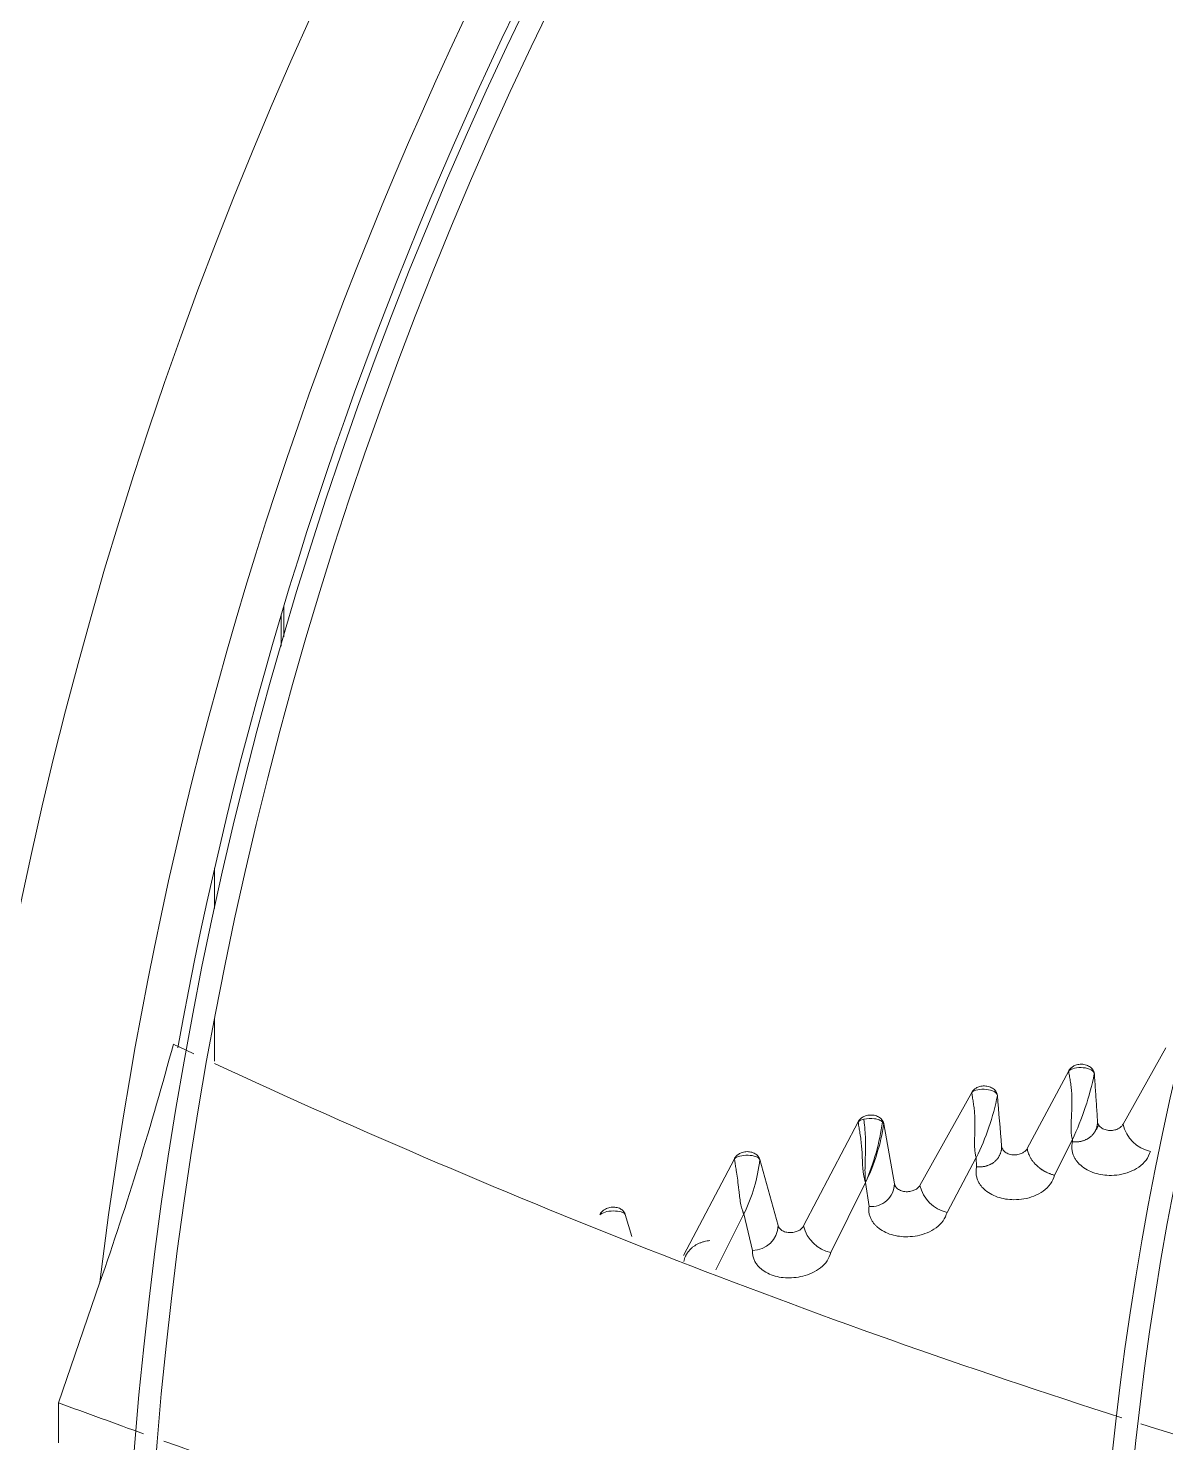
# Model space of a CAD drawing. Header units: millimetres. Extents: x 113490 to 142599, y -20467 to 115.
# Drawn here: x 123683.7 to 123812.1, y -10251.9 to -10092.3 of the extents above; entities that cross this region are included whole.
import ezdxf

# ---------------------------------------------------------------- set-up
doc = ezdxf.new("R2010")
doc.units = ezdxf.units.MM
doc.layers.add('DV3_0', color=7, linetype='Continuous')

msp = doc.modelspace()

# ---------------------------------------------------------------- linework, layer by layer
at = {"layer": 'DV3_0', "color": 7, "linetype": 'Continuous', "lineweight": 15}
for p, q in [((123712.27, -10162.03), (123712.27, -10158.48)), ((123712.57, -10157.47), (123712.57, -10160.99)), ((123704.75, -10191.66), (123704.75, -10187.08)), ((123704.75, -10208.88), (123704.75, -10204.14)), ((123807.31, -10216), (123812.13, -10207.36)), ((123796.49, -10218.73), (123801.18, -10209.96)), ((123784.37, -10222.9), (123790.24, -10212.4)), ((123771.24, -10227.47), (123777.41, -10215.72)), ((123780.3, -10215.94), (123781.5, -10222.7)), ((123799.57, -10221.74), (123801.59, -10217.73)), ((123801.59, -10217.73), (123801.6, -10217.97)), ((123757.7, -10230.82), (123763.44, -10219.88)), ((123766.3, -10219.98), (123768.38, -10227.43)), ((123787.45, -10225.95), (123790.73, -10219.76)), ((123790.73, -10219.76), (123790.78, -10220.79)), ((123774.32, -10230.45), (123778.24, -10222.56)), ((123778.24, -10222.56), (123778.63, -10225.27)), ((123751.11, -10226.17), (123751.86, -10228.65)), ((123761.35, -10232.43), (123764.5, -10226.12)), ((123764.5, -10226.12), (123765.47, -10230.24)), ((123691.79, -10233.82), (123687.12, -10247.43)), ((123687.12, -10247.43), (123687.11, -10251.94))]:
    msp.add_line(p, q, dxfattribs=at)
for centre, radius, start, end in [((124150.24, -10288.99), 551.5, 105.4775, 164.5225), ((124150.24, -10288.99), 477.5, 136.9802, 223.0198), ((124150.24, -10288.99), 456, 136.2282, 225.3442), ((124150.24, -10288.99), 453.5, 135.9912, 225.5589), ((124150.24, -10288.99), 457, 142.9574, 169.7123), ((125314.48, -8843.21), 1921.39, 217.51308, 220.85897), ((125250.25, -8898.73), 1840.9, 217.39011, 220.89455), ((124150.24, -10288.99), 343.5, 135.6595, 225.6229), ((124150.24, -10288.99), 346, 136.506, 225.3203), ((123306.86, -10100.3), 407.44, 340.8691, 344.8259), ((124072.5, -9418.2), 872.25, 244.72539, 244.89281), ((124072.5, -9418.2), 872.25, 245.06175, 252.29143), ((123772.41, -10203.85), 32.31, 334.5614, 348.4556), ((123766.3, -10207.52), 27.33, 333.3816, 348.9599), ((118656.05, -10647.43), 5155.43, 4.77297, 4.83658), ((123753.1, -10211.85), 27.33, 336.9148, 351.8402), ((123757.14, -10212.39), 23.43, 334.2626, 351.2768), ((123803.49, -10215.79), 1.11, 312.1124, 346.0877), ((123811.25, -10215.11), 4.04, 192.7941, 257.8316), ((123748.4, -10218.05), 18, 333.3669, 353.8444), ((123778.88, -10222.66), 2.62, 264.4516, 359.0626), ((123788.37, -10221.94), 4.11, 193.4011, 257.0944), ((123765.51, -10227.37), 2.86, 269.126, 358.8663), ((123775.1, -10226.57), 3.96, 193.2376, 258.7539), ((124348.03, -8443.29), 1921.39, 249.88091, 250.18566), ((124072.5, -9418.2), 872.25, 252.43948, 259.62023), ((124348.03, -8443.29), 1921.39, 250.25788, 253.58726)]:
    msp.add_arc(centre, radius, start, end, dxfattribs=at)
at = {"layer": 'DV3_0', "color": 7, "linetype": 'Continuous', "lineweight": 20}
for centre, radius, start, end in [((124150.24, -10288.99), 461.75, 142.7915, 173.1384), ((123778.3, -10216.82), 1.41, 100.2143, 128.8732), ((123779.86, -10216.08), 0.461, 17.1263, 49.6164)]:
    msp.add_arc(centre, radius, start, end, dxfattribs=at)
at = {"layer": 'DV3_0', "color": 7, "linetype": 'Continuous', "lineweight": 15}
for points, knots in [([(123801.18, -10209.96), (123801.19, -10209.94), (123801.21, -10209.89), (123801.26, -10209.82), (123801.32, -10209.75), (123801.39, -10209.67), (123801.51, -10209.57), (123801.67, -10209.46), (123801.85, -10209.36), (123802.16, -10209.25), (123802.53, -10209.21), (123802.9, -10209.24), (123803.18, -10209.31), (123803.43, -10209.42), (123803.65, -10209.56), (123803.83, -10209.73), (123803.94, -10209.9), (123804.02, -10210.05), (123804.06, -10210.19), (123804.07, -10210.28), (123804.07, -10210.32)], [0, 0, 0, 0, 0.023808, 0.047726, 0.071885, 0.096412, 0.145198, 0.194482, 0.250252, 0.306836, 0.44823, 0.520887, 0.594068, 0.667165, 0.739009, 0.806802, 0.874094, 0.916845, 0.958589, 1, 1, 1, 1]), ([(123801.18, -10209.96), (123801.3, -10209.84), (123801.54, -10209.73), (123802.14, -10209.6), (123802.49, -10209.58), (123803.16, -10209.64), (123803.47, -10209.73), (123803.92, -10209.98), (123804.06, -10210.15), (123804.07, -10210.32)], [0, 0, 0, 0, 0.25, 0.25, 0.5, 0.5, 0.75, 0.75, 1, 1, 1, 1]), ([(123801.59, -10217.73), (123801.58, -10217.68), (123801.55, -10217.58), (123801.52, -10217.42), (123801.49, -10217.25), (123801.47, -10217.07), (123801.44, -10216.78), (123801.43, -10216.31), (123801.45, -10215.66), (123801.49, -10215.02), (123801.52, -10214.5), (123801.54, -10213.99), (123801.55, -10213.46), (123801.54, -10212.91), (123801.52, -10212.47), (123801.49, -10212.1), (123801.45, -10211.76), (123801.4, -10211.42), (123801.35, -10211.1), (123801.3, -10210.79), (123801.25, -10210.5), (123801.2, -10210.22), (123801.19, -10210.05), (123801.18, -10209.96)], [0, 0, 0, 0, 0.022002, 0.044764, 0.068319, 0.092694, 0.117911, 0.188328, 0.280844, 0.371809, 0.438209, 0.479748, 0.562928, 0.635555, 0.680347, 0.723252, 0.76458, 0.804675, 0.843903, 0.882652, 0.921318, 0.960302, 1, 1, 1, 1]), ([(123790.24, -10212.4), (123790.25, -10212.38), (123790.28, -10212.33), (123790.32, -10212.26), (123790.37, -10212.2), (123790.45, -10212.11), (123790.56, -10212.01), (123790.72, -10211.91), (123790.91, -10211.81), (123791.22, -10211.7), (123791.58, -10211.66), (123791.95, -10211.69), (123792.22, -10211.76), (123792.48, -10211.86), (123792.69, -10212), (123792.87, -10212.17), (123792.99, -10212.33), (123793.06, -10212.49), (123793.11, -10212.62), (123793.12, -10212.71), (123793.12, -10212.75)], [0, 0, 0, 0, 0.023224, 0.046559, 0.070122, 0.094029, 0.142577, 0.19164, 0.247919, 0.304972, 0.44783, 0.520778, 0.594184, 0.66739, 0.739327, 0.807118, 0.874376, 0.917068, 0.958723, 1, 1, 1, 1]), ([(123804.07, -10210.32), (123804.09, -10210.62), (123804.13, -10211.21), (123804.19, -10212.1), (123804.25, -10212.99), (123804.31, -10213.88), (123804.37, -10214.78), (123804.41, -10215.38), (123804.43, -10215.68)], [0, 0, 0, 0, 0.163352, 0.328023, 0.494015, 0.661335, 0.829994, 1, 1, 1, 1]), ([(123790.24, -10212.4), (123790.37, -10212.28), (123790.61, -10212.17), (123791.2, -10212.05), (123791.55, -10212.03), (123792.21, -10212.1), (123792.52, -10212.18), (123792.97, -10212.43), (123793.11, -10212.58), (123793.12, -10212.75)], [0, 0, 0, 0, 0.25, 0.25, 0.5, 0.5, 0.75, 0.75, 1, 1, 1, 1]), ([(123790.73, -10219.76), (123790.72, -10219.72), (123790.69, -10219.62), (123790.65, -10219.47), (123790.62, -10219.31), (123790.6, -10219.15), (123790.57, -10218.87), (123790.54, -10218.43), (123790.55, -10217.83), (123790.56, -10217.23), (123790.58, -10216.74), (123790.59, -10216.27), (123790.59, -10215.77), (123790.58, -10215.24), (123790.56, -10214.81), (123790.53, -10214.46), (123790.49, -10214.13), (123790.44, -10213.8), (123790.4, -10213.49), (123790.35, -10213.19), (123790.31, -10212.91), (123790.27, -10212.64), (123790.25, -10212.48), (123790.24, -10212.4)], [0, 0, 0, 0, 0.021649, 0.044054, 0.067247, 0.091253, 0.116094, 0.185169, 0.275206, 0.366062, 0.431165, 0.470125, 0.553471, 0.626346, 0.672137, 0.716118, 0.758577, 0.799825, 0.840195, 0.880037, 0.91971, 0.959577, 1, 1, 1, 1]), ([(123777.41, -10215.72), (123777.42, -10215.69), (123777.45, -10215.65), (123777.49, -10215.58), (123777.54, -10215.51), (123777.61, -10215.43), (123777.72, -10215.33), (123777.87, -10215.22), (123778.04, -10215.12), (123778.34, -10215), (123778.69, -10214.94), (123779.06, -10214.96), (123779.33, -10215.01), (123779.59, -10215.11), (123779.82, -10215.23), (123780.01, -10215.39), (123780.13, -10215.54), (123780.22, -10215.69), (123780.27, -10215.81), (123780.29, -10215.9), (123780.3, -10215.94)], [0, 0, 0, 0, 0.023193, 0.046564, 0.070228, 0.094297, 0.142095, 0.190415, 0.245993, 0.302304, 0.444824, 0.518345, 0.592326, 0.666155, 0.738761, 0.807216, 0.87511, 0.917452, 0.958876, 1, 1, 1, 1]), ([(123778.24, -10222.56), (123778.23, -10222.52), (123778.19, -10222.43), (123778.15, -10222.29), (123778.11, -10222.13), (123778.07, -10221.96), (123778.03, -10221.77), (123778, -10221.56), (123777.97, -10221.34), (123777.94, -10221.1), (123777.91, -10220.72), (123777.89, -10220.27), (123777.87, -10219.83), (123777.86, -10219.47), (123777.84, -10219.13), (123777.81, -10218.74), (123777.77, -10218.23), (123777.7, -10217.58), (123777.6, -10216.96), (123777.53, -10216.53), (123777.48, -10216.24), (123777.44, -10215.97), (123777.42, -10215.8), (123777.41, -10215.72)], [0, 0, 0, 0, 0.021582, 0.044993, 0.070281, 0.097487, 0.126644, 0.157785, 0.190935, 0.22612, 0.263363, 0.35736, 0.420759, 0.452963, 0.510655, 0.563618, 0.611913, 0.723706, 0.825547, 0.868701, 0.911913, 0.955557, 1, 1, 1, 1]), ([(123778.05, -10215.43), (123778.06, -10215.57), (123778.1, -10215.89), (123778.17, -10216.56), (123778.23, -10217.4), (123778.24, -10218.35), (123778.22, -10219.26), (123778.2, -10220.14), (123778.17, -10220.99), (123778.18, -10221.81), (123778.21, -10222.32), (123778.24, -10222.56)], [0, 0, 0, 0, 0.062498, 0.125002, 0.250008, 0.375015, 0.500022, 0.625029, 0.750035, 0.875042, 1, 1, 1, 1]), ([(123801.6, -10217.97), (123801.65, -10217.97), (123801.75, -10217.98), (123801.89, -10217.99), (123802.04, -10217.99), (123802.18, -10217.98), (123802.33, -10217.96), (123802.47, -10217.94), (123802.6, -10217.91), (123802.74, -10217.88), (123802.87, -10217.84), (123803, -10217.79), (123803.12, -10217.73), (123803.25, -10217.67), (123803.36, -10217.61), (123803.47, -10217.53), (123803.58, -10217.46), (123803.68, -10217.37), (123803.77, -10217.29), (123803.86, -10217.19), (123803.95, -10217.1), (123804.02, -10217), (123804.09, -10216.89), (123804.16, -10216.78), (123804.22, -10216.67), (123804.27, -10216.56), (123804.31, -10216.44), (123804.35, -10216.32), (123804.38, -10216.19), (123804.4, -10216.07), (123804.42, -10215.94), (123804.43, -10215.81), (123804.43, -10215.73), (123804.43, -10215.68)], [0, 0, 0, 0, 0.030308, 0.060567, 0.09083, 0.121138, 0.151527, 0.182026, 0.21266, 0.243447, 0.274401, 0.305534, 0.336854, 0.368368, 0.400081, 0.431998, 0.464123, 0.496463, 0.529018, 0.561781, 0.594743, 0.627891, 0.661209, 0.69468, 0.728285, 0.762007, 0.795828, 0.82973, 0.863698, 0.897718, 0.931779, 0.965875, 1, 1, 1, 1]), ([(123804.43, -10215.68), (123804.43, -10215.75), (123804.45, -10215.87), (123804.56, -10216.12), (123804.81, -10216.4), (123805.27, -10216.63), (123805.82, -10216.72), (123806.36, -10216.67), (123806.8, -10216.5), (123807.07, -10216.31), (123807.22, -10216.14), (123807.28, -10216.05), (123807.31, -10216)], [0, 0, 0, 0, 0.060685, 0.122132, 0.252219, 0.393086, 0.541388, 0.685757, 0.80418, 0.904063, 0.952325, 1, 1, 1, 1]), ([(123801.6, -10217.97), (123801.57, -10218.13), (123801.51, -10218.45), (123801.54, -10218.92), (123801.63, -10219.33), (123801.78, -10219.69), (123801.96, -10220), (123802.16, -10220.26), (123802.69, -10220.83), (123803.83, -10221.53), (123805.48, -10221.81), (123806.91, -10221.72), (123808.07, -10221.42), (123809.13, -10220.86), (123810, -10220.06), (123810.27, -10219.4), (123810.4, -10219.06)], [0, 0, 0, 0, 0.045548, 0.087519, 0.126094, 0.161379, 0.19334, 0.221908, 0.246984, 0.395601, 0.538837, 0.62563, 0.716499, 0.809819, 0.904066, 1, 1, 1, 1]), ([(123763.44, -10219.88), (123763.45, -10219.85), (123763.48, -10219.79), (123763.54, -10219.7), (123763.61, -10219.62), (123763.68, -10219.54), (123763.76, -10219.47), (123763.87, -10219.39), (123764.02, -10219.3), (123764.23, -10219.2), (123764.46, -10219.13), (123764.73, -10219.09), (123765.01, -10219.08), (123765.28, -10219.12), (123765.54, -10219.2), (123765.77, -10219.31), (123765.96, -10219.45), (123766.1, -10219.59), (123766.2, -10219.73), (123766.26, -10219.85), (123766.29, -10219.93), (123766.3, -10219.98)], [0, 0, 0, 0, 0.030288, 0.060436, 0.090667, 0.121199, 0.152246, 0.184013, 0.239268, 0.295142, 0.366703, 0.438927, 0.513041, 0.58743, 0.661711, 0.734892, 0.803943, 0.872398, 0.915766, 0.958092, 1, 1, 1, 1]), ([(123790.78, -10220.79), (123790.83, -10220.8), (123790.93, -10220.81), (123791.08, -10220.81), (123791.22, -10220.81), (123791.37, -10220.8), (123791.51, -10220.78), (123791.65, -10220.76), (123791.78, -10220.73), (123791.92, -10220.69), (123792.05, -10220.64), (123792.18, -10220.59), (123792.3, -10220.54), (123792.42, -10220.48), (123792.54, -10220.41), (123792.65, -10220.33), (123792.75, -10220.26), (123792.86, -10220.17), (123792.95, -10220.08), (123793.04, -10219.99), (123793.12, -10219.89), (123793.2, -10219.79), (123793.27, -10219.68), (123793.33, -10219.57), (123793.39, -10219.45), (123793.44, -10219.34), (123793.49, -10219.22), (123793.53, -10219.1), (123793.56, -10218.97), (123793.58, -10218.84), (123793.59, -10218.72), (123793.6, -10218.59), (123793.6, -10218.5), (123793.6, -10218.45)], [0, 0, 0, 0, 0.030136, 0.060229, 0.09033, 0.120484, 0.150727, 0.181089, 0.211596, 0.242267, 0.273117, 0.304158, 0.335401, 0.366851, 0.398516, 0.4304, 0.462508, 0.494847, 0.527415, 0.560208, 0.593214, 0.626421, 0.659811, 0.693369, 0.727075, 0.76091, 0.794856, 0.828896, 0.863012, 0.89719, 0.93142, 0.965692, 1, 1, 1, 1]), ([(123793.6, -10218.45), (123793.61, -10218.52), (123793.63, -10218.64), (123793.75, -10218.89), (123794, -10219.16), (123794.47, -10219.39), (123795.02, -10219.48), (123795.56, -10219.41), (123796, -10219.23), (123796.26, -10219.04), (123796.41, -10218.87), (123796.47, -10218.78), (123796.49, -10218.73)], [0, 0, 0, 0, 0.060575, 0.121864, 0.251873, 0.393076, 0.542041, 0.686902, 0.805201, 0.904632, 0.952595, 1, 1, 1, 1]), ([(123799.57, -10221.74), (123799.52, -10221.73), (123799.41, -10221.7), (123799.25, -10221.65), (123799.1, -10221.6), (123798.96, -10221.54), (123798.83, -10221.49), (123798.7, -10221.43), (123798.59, -10221.37), (123798.48, -10221.32), (123798.38, -10221.26), (123798.29, -10221.21), (123798.2, -10221.15), (123798.12, -10221.1), (123798.06, -10221.05), (123797.99, -10221.01), (123797.94, -10220.97), (123797.89, -10220.93), (123797.84, -10220.9), (123797.81, -10220.87), (123797.78, -10220.84), (123797.75, -10220.82), (123797.73, -10220.8), (123797.62, -10220.71), (123797.42, -10220.53), (123797.18, -10220.25), (123796.98, -10219.98), (123796.81, -10219.71), (123796.69, -10219.45), (123796.6, -10219.2), (123796.53, -10218.96), (123796.51, -10218.81), (123796.49, -10218.73)], [0, 0, 0, 0, 0.034456, 0.067339, 0.098697, 0.128564, 0.156963, 0.18391, 0.209417, 0.233489, 0.25613, 0.27734, 0.297118, 0.31546, 0.332363, 0.347824, 0.361835, 0.374394, 0.385495, 0.395132, 0.403302, 0.41, 0.415223, 0.418967, 0.502787, 0.583185, 0.66032, 0.734271, 0.805105, 0.872915, 0.937826, 1, 1, 1, 1]), ([(123764.5, -10226.12), (123764.49, -10226.1), (123764.47, -10226.07), (123764.44, -10226.01), (123764.41, -10225.92), (123764.35, -10225.78), (123764.29, -10225.6), (123764.22, -10225.35), (123764.13, -10224.94), (123764.04, -10224.35), (123763.96, -10223.68), (123763.88, -10222.92), (123763.78, -10222.11), (123763.67, -10221.38), (123763.59, -10220.91), (123763.54, -10220.63), (123763.5, -10220.36), (123763.46, -10220.11), (123763.45, -10219.95), (123763.44, -10219.88)], [0, 0, 0, 0, 0.007351, 0.019112, 0.035329, 0.056048, 0.092627, 0.133596, 0.17908, 0.297728, 0.413356, 0.493007, 0.644708, 0.775162, 0.820607, 0.865531, 0.910216, 0.954944, 1, 1, 1, 1]), ([(123790.78, -10220.79), (123790.75, -10220.96), (123790.7, -10221.28), (123790.73, -10221.74), (123790.83, -10222.15), (123790.99, -10222.51), (123791.17, -10222.81), (123791.37, -10223.07), (123791.91, -10223.63), (123793.07, -10224.31), (123794.73, -10224.56), (123796.14, -10224.45), (123797.29, -10224.13), (123798.34, -10223.57), (123799.2, -10222.76), (123799.45, -10222.08), (123799.57, -10221.74)], [0, 0, 0, 0, 0.045627, 0.087603, 0.126118, 0.161277, 0.193037, 0.221314, 0.245998, 0.395257, 0.539818, 0.625245, 0.715448, 0.808686, 0.903283, 1, 1, 1, 1]), ([(123781.5, -10222.7), (123781.51, -10222.73), (123781.52, -10222.79), (123781.55, -10222.88), (123781.59, -10222.97), (123781.66, -10223.08), (123781.78, -10223.21), (123781.95, -10223.35), (123782.17, -10223.46), (123782.49, -10223.58), (123782.95, -10223.63), (123783.4, -10223.56), (123783.71, -10223.45), (123783.89, -10223.36), (123784.05, -10223.26), (123784.18, -10223.15), (123784.29, -10223.03), (123784.34, -10222.94), (123784.37, -10222.9)], [0, 0, 0, 0, 0.030138, 0.060243, 0.090571, 0.121372, 0.18595, 0.251797, 0.322108, 0.393644, 0.54284, 0.688154, 0.748031, 0.807067, 0.857092, 0.906392, 0.953514, 1, 1, 1, 1]), ([(123748.24, -10226.22), (123748.25, -10226.19), (123748.28, -10226.13), (123748.33, -10226.04), (123748.39, -10225.96), (123748.46, -10225.88), (123748.54, -10225.8), (123748.65, -10225.71), (123748.79, -10225.61), (123749, -10225.5), (123749.24, -10225.42), (123749.51, -10225.36), (123749.79, -10225.34), (123750.06, -10225.37), (123750.32, -10225.43), (123750.56, -10225.53), (123750.76, -10225.66), (123750.9, -10225.8), (123751, -10225.93), (123751.07, -10226.04), (123751.1, -10226.13), (123751.11, -10226.17)], [0, 0, 0, 0, 0.029896, 0.059715, 0.089669, 0.119968, 0.150813, 0.182396, 0.238307, 0.294807, 0.368026, 0.44178, 0.516768, 0.591774, 0.665935, 0.738735, 0.806898, 0.874392, 0.917117, 0.958773, 1, 1, 1, 1]), ([(123778.63, -10225.27), (123778.61, -10225.42), (123778.58, -10225.72), (123778.65, -10226.15), (123778.77, -10226.53), (123778.93, -10226.87), (123779.14, -10227.16), (123779.36, -10227.41), (123779.93, -10227.94), (123781.11, -10228.55), (123782.74, -10228.75), (123784.12, -10228.6), (123785.22, -10228.27), (123786.23, -10227.71), (123787.07, -10226.93), (123787.32, -10226.28), (123787.45, -10225.95)], [0, 0, 0, 0, 0.042898, 0.083054, 0.120616, 0.155688, 0.188241, 0.218209, 0.245505, 0.394945, 0.541922, 0.626867, 0.716649, 0.809503, 0.903745, 1, 1, 1, 1]), ([(123768.37, -10227.43), (123768.38, -10227.46), (123768.4, -10227.52), (123768.44, -10227.6), (123768.49, -10227.68), (123768.57, -10227.78), (123768.69, -10227.91), (123768.88, -10228.03), (123769.1, -10228.13), (123769.44, -10228.22), (123769.8, -10228.24), (123770.17, -10228.19), (123770.41, -10228.12), (123770.62, -10228.03), (123770.81, -10227.93), (123770.98, -10227.8), (123771.13, -10227.64), (123771.2, -10227.53), (123771.24, -10227.47)], [0, 0, 0, 0, 0.030274, 0.06055, 0.091079, 0.122109, 0.187322, 0.253881, 0.325087, 0.39756, 0.548712, 0.621886, 0.694555, 0.753629, 0.811883, 0.876072, 0.938147, 1, 1, 1, 1]), ([(123757.72, -10231.5), (123757.73, -10231.46), (123757.75, -10231.36), (123757.78, -10231.22), (123757.82, -10231.09), (123757.87, -10230.96), (123757.93, -10230.83), (123757.99, -10230.72), (123758.05, -10230.6), (123758.12, -10230.5), (123758.19, -10230.4), (123758.27, -10230.31), (123758.34, -10230.22), (123758.42, -10230.15), (123758.49, -10230.07), (123758.62, -10229.95), (123758.81, -10229.79), (123759.09, -10229.61), (123759.39, -10229.46), (123759.7, -10229.33), (123760.02, -10229.23), (123760.34, -10229.16), (123760.55, -10229.14), (123760.65, -10229.13)], [0, 0, 0, 0, 0.040335, 0.079915, 0.118548, 0.156089, 0.192434, 0.227512, 0.261275, 0.293695, 0.324754, 0.35444, 0.382746, 0.409661, 0.435175, 0.459272, 0.539283, 0.618976, 0.698062, 0.776208, 0.852906, 0.927593, 1, 1, 1, 1]), ([(123765.47, -10230.24), (123765.47, -10230.4), (123765.47, -10230.73), (123765.6, -10231.18), (123765.79, -10231.58), (123766.04, -10231.93), (123766.32, -10232.22), (123766.96, -10232.75), (123768.22, -10233.29), (123769.85, -10233.38), (123771.19, -10233.16), (123772.24, -10232.8), (123773.19, -10232.22), (123773.98, -10231.43), (123774.21, -10230.78), (123774.32, -10230.45)], [0, 0, 0, 0, 0.047349, 0.092046, 0.134288, 0.174167, 0.211616, 0.246529, 0.396951, 0.547855, 0.630192, 0.718077, 0.809734, 0.90352, 1, 1, 1, 1])]:
    msp.add_open_spline(points, degree=3, knots=knots, dxfattribs=at)
at = {"layer": 'DV3_0', "color": 7, "linetype": 'Continuous', "lineweight": 20}
for points, knots in [([(123778.05, -10215.43), (123778.4, -10215.34), (123778.85, -10215.32), (123779.44, -10215.4), (123779.62, -10215.45), (123779.94, -10215.57), (123780.07, -10215.64), (123780.16, -10215.73)], [0, 0, 0, 0, 0.5, 0.5, 0.75, 0.75, 1, 1, 1, 1]), ([(123763.44, -10219.88), (123763.56, -10219.76), (123763.78, -10219.66), (123764.32, -10219.52), (123764.65, -10219.48), (123765.29, -10219.5), (123765.6, -10219.55), (123766.07, -10219.72), (123766.24, -10219.84), (123766.3, -10219.98)], [0, 0, 0, 0, 0.25, 0.25, 0.5, 0.5, 0.75, 0.75, 1, 1, 1, 1])]:
    msp.add_open_spline(points, degree=3, knots=knots, dxfattribs=at)
msp.add_open_spline([(123748.24, -10226.22), (123748.35, -10226.1), (123748.77, -10225.88), (123749.76, -10225.74), (123750.7, -10225.85), (123751.04, -10226.05), (123751.11, -10226.17)], degree=3, dxfattribs=at)

doc.saveas('drawing.dxf')
